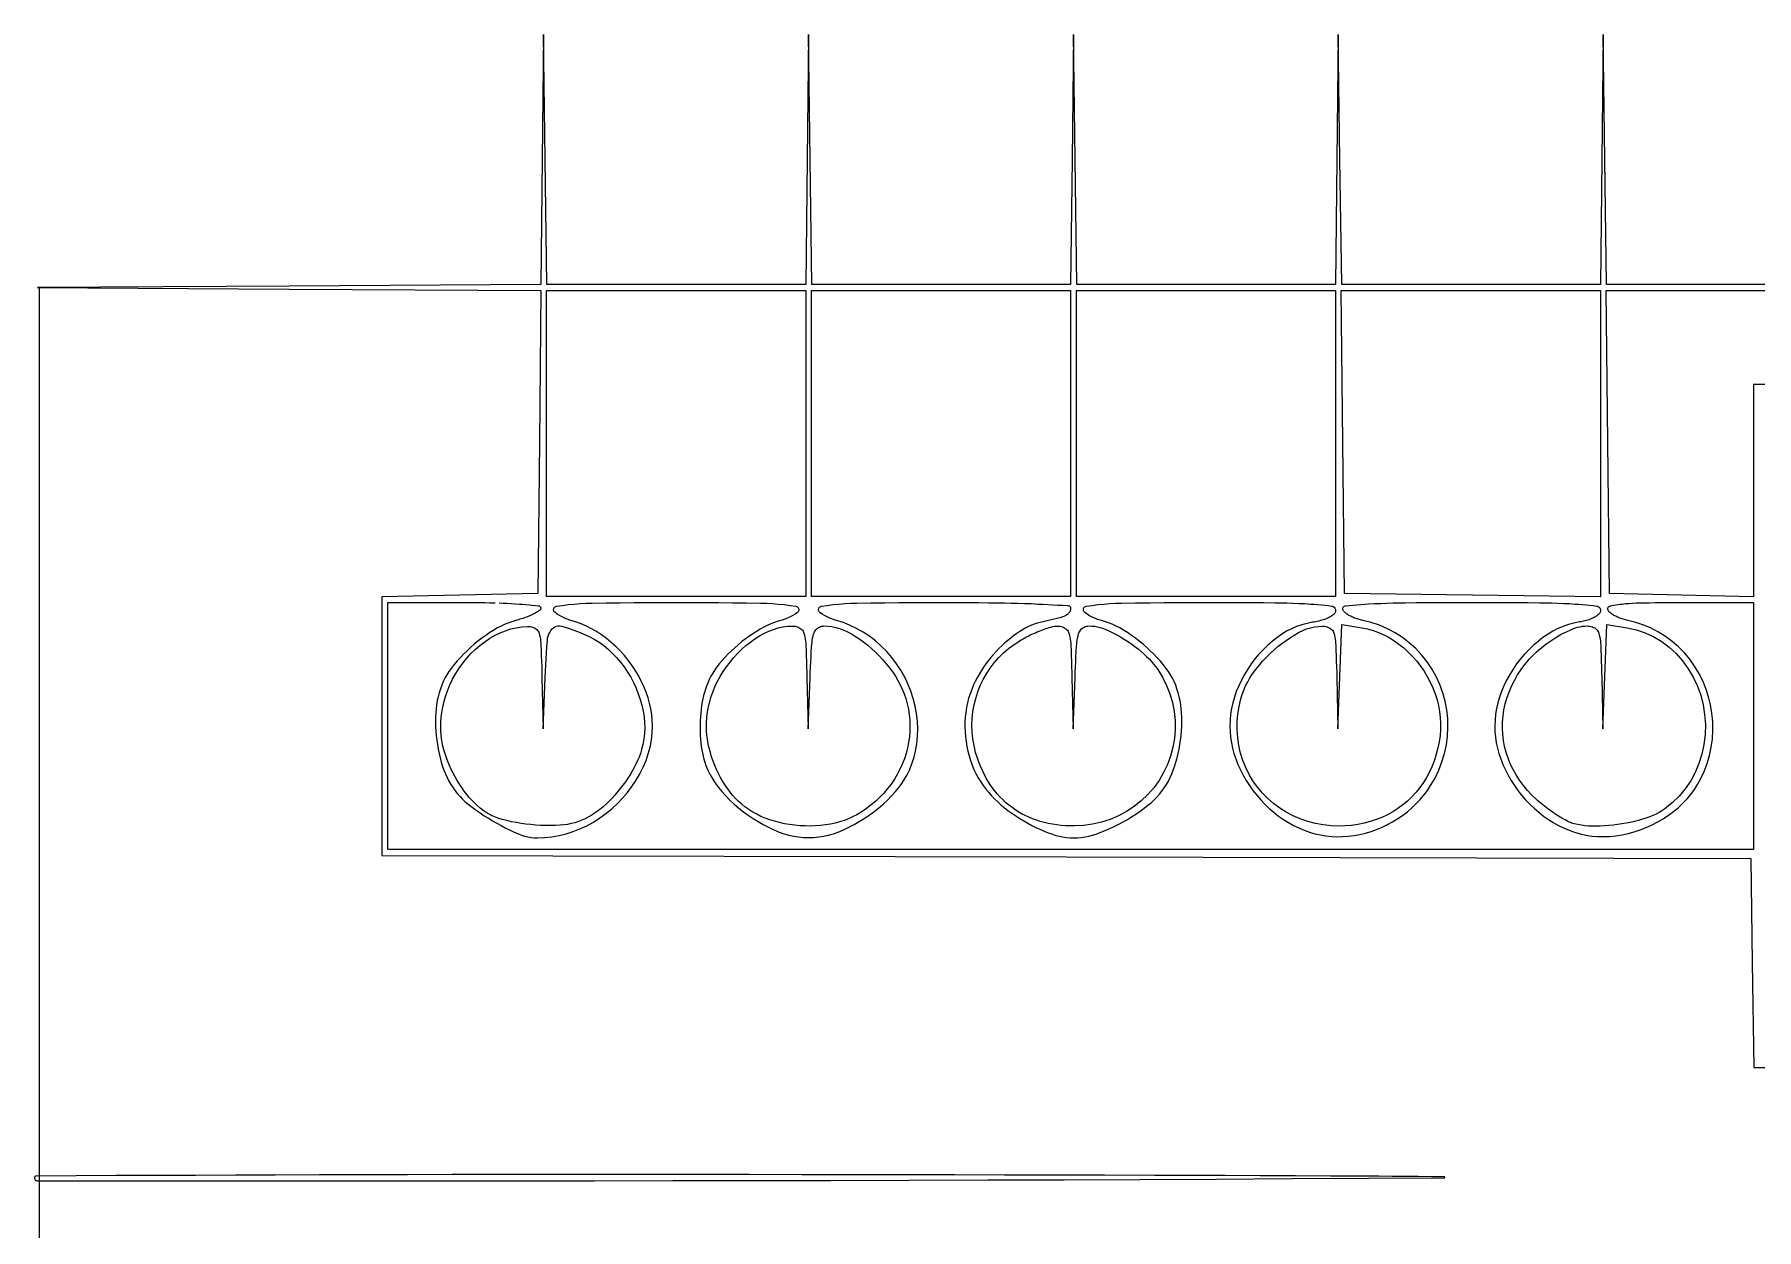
# Model space of a CAD drawing. Header units: millimetres. Extents: x -134 to 134, y -49 to 49.
# Drawn here: x -133.69 to -103.62, y 27.55 to 48.42 of the extents above; entities that cross this region are included whole.
import ezdxf

# ---------------------------------------------------------------- set-up
doc = ezdxf.new("R2010")
doc.units = ezdxf.units.MM
doc.header["$LTSCALE"] = 10
doc.header["$MEASUREMENT"] = 0

# ---------------------------------------------------------------- blocks, each defined once
blk = doc.blocks.new('DT0B-ULTRA_v_1')
at = {"color": 7, "linetype": 'Continuous', "lineweight": -3}
for points in [[(-87.532, 44.049, 0), (-106.239, 44.049, 0), (-106.269, 46.234, 0), (-106.299, 48.418, 0), (-106.322, 46.234, 0), (-106.346, 44.049, 0), (-108.605, 44.049, 0), (-110.865, 44.049, 0), (-110.895, 46.234, 0), (-110.925, 48.418, 0), (-110.948, 46.234, 0), (-110.972, 44.049, 0), (-113.231, 44.049, 0), (-115.491, 44.049, 0), (-115.521, 46.234, 0), (-115.551, 48.418, 0), (-115.574, 46.234, 0), (-115.598, 44.049, 0), (-117.857, 44.049, 0), (-120.117, 44.049, 0), (-120.147, 46.234, 0), (-120.177, 48.418, 0), (-120.2, 46.234, 0), (-120.224, 44.049, 0), (-122.483, 44.049, 0), (-124.743, 44.049, 0), (-124.773, 46.234, 0), (-124.803, 48.418, 0), (-124.826, 46.235, 0), (-124.85, 44.052, 0), (-129.244, 44.024, 0), (-133.639, 43.996, 0), (-129.243, 43.971, 0), (-124.846, 43.947, 0), (-124.874, 41.3, 0), (-124.901, 38.653, 0), (-126.263, 38.624, 0), (-127.625, 38.595, 0), (-127.625, 36.337, 0), (-127.625, 34.079, 0), (-115.675, 34.053, 0), (-103.724, 34.027, 0), (-103.696, 32.202, 0), (-103.668, 30.377, 0), (-91.797, 30.377, 0)], [(-133.588, -43.767, 0), (-133.6, 43.996, 0)], [(-120.224, 41.274, 0), (-120.224, 38.601, 0), (-122.485, 38.601, 0), (-124.747, 38.601, 0), (-124.747, 41.274, 0), (-124.747, 43.947, 0), (-122.485, 43.947, 0), (-120.224, 43.947, 0), (-120.224, 41.274, 0)], [(-115.598, 41.274, 0), (-115.598, 38.601, 0), (-117.859, 38.601, 0), (-120.121, 38.601, 0), (-120.121, 41.274, 0), (-120.121, 43.947, 0), (-117.859, 43.947, 0), (-115.598, 43.947, 0), (-115.598, 41.274, 0)], [(-110.972, 41.274, 0), (-110.972, 38.601, 0), (-113.233, 38.601, 0), (-115.495, 38.601, 0), (-115.495, 41.274, 0), (-115.495, 43.947, 0), (-113.233, 43.947, 0), (-110.972, 43.947, 0), (-110.972, 41.274, 0)], [(-106.346, 41.272, 0), (-106.346, 38.597, 0), (-108.582, 38.625, 0), (-110.818, 38.653, 0), (-110.845, 41.3, 0), (-110.872, 43.947, 0), (-108.609, 43.947, 0), (-106.346, 43.947, 0), (-106.346, 41.272, 0)], [(-79.926, 43.124, 0), (-79.926, 42.302, 0), (-91.8, 42.302, 0), (-103.673, 42.302, 0), (-103.673, 40.448, 0), (-103.673, 38.595, 0), (-104.932, 38.624, 0), (-106.192, 38.653, 0), (-106.219, 41.3, 0), (-106.247, 43.947, 0), (-93.086, 43.947, 0), (-79.926, 43.947, 0), (-79.926, 43.124, 0)], [(-125.577, 38.49, 0), (-125.506, 38.487, 0), (-125.435, 38.484, 0), (-125.365, 38.48, 0), (-125.294, 38.476, 0), (-125.223, 38.471, 0), (-125.167, 38.466, 0), (-125.111, 38.462, 0), (-125.055, 38.457, 0), (-124.999, 38.452, 0), (-124.944, 38.447, 0), (-124.888, 38.441, 0), (-124.879, 38.44, 0), (-124.871, 38.436, 0), (-124.864, 38.431, 0), (-124.858, 38.424, 0), (-124.853, 38.417, 0), (-124.851, 38.408, 0), (-124.85, 38.399, 0), (-124.85, 38.399, 0), (-124.85, 38.391, 0), (-124.853, 38.382, 0), (-124.856, 38.374, 0), (-124.861, 38.367, 0), (-124.867, 38.36, 0), (-124.874, 38.355, 0), (-124.89, 38.344, 0), (-124.906, 38.334, 0), (-124.922, 38.324, 0), (-124.939, 38.315, 0), (-124.955, 38.305, 0), (-124.972, 38.297, 0), (-124.994, 38.286, 0), (-125.016, 38.275, 0), (-125.039, 38.266, 0), (-125.061, 38.256, 0), (-125.084, 38.247, 0), (-125.107, 38.239, 0), (-125.133, 38.229, 0), (-125.16, 38.22, 0), (-125.186, 38.212, 0), (-125.213, 38.204, 0), (-125.24, 38.196, 0), (-125.267, 38.188, 0), (-125.337, 38.168, 0), (-125.406, 38.144, 0), (-125.473, 38.117, 0), (-125.54, 38.086, 0), (-125.604, 38.053, 0), (-125.668, 38.016, 0), (-125.739, 37.971, 0), (-125.81, 37.923, 0), (-125.878, 37.874, 0), (-125.946, 37.822, 0), (-126.011, 37.768, 0), (-126.075, 37.712, 0), (-126.136, 37.656, 0), (-126.196, 37.598, 0), (-126.253, 37.538, 0), (-126.309, 37.476, 0), (-126.362, 37.412, 0), (-126.414, 37.347, 0), (-126.454, 37.292, 0), (-126.49, 37.235, 0), (-126.524, 37.176, 0), (-126.554, 37.115, 0), (-126.58, 37.053, 0), (-126.603, 36.989, 0), (-126.624, 36.921, 0), (-126.642, 36.852, 0), (-126.657, 36.783, 0), (-126.669, 36.712, 0), (-126.677, 36.642, 0), (-126.683, 36.571, 0), (-126.687, 36.491, 0), (-126.687, 36.412, 0), (-126.686, 36.332, 0), (-126.682, 36.252, 0), (-126.675, 36.173, 0), (-126.666, 36.094, 0), (-126.655, 36.015, 0), (-126.641, 35.938, 0), (-126.625, 35.86, 0), (-126.607, 35.784, 0), (-126.586, 35.707, 0), (-126.563, 35.632, 0), (-126.54, 35.567, 0), (-126.514, 35.503, 0), (-126.485, 35.44, 0), (-126.453, 35.379, 0), (-126.419, 35.32, 0), (-126.381, 35.262, 0), (-126.344, 35.208, 0), (-126.303, 35.157, 0), (-126.26, 35.109, 0), (-126.214, 35.062, 0), (-126.167, 35.018, 0), (-126.117, 34.976, 0), (-126.048, 34.923, 0), (-125.979, 34.872, 0), (-125.908, 34.822, 0), (-125.837, 34.774, 0), (-125.764, 34.728, 0), (-125.69, 34.683, 0), (-125.617, 34.641, 0), (-125.544, 34.6, 0), (-125.469, 34.561, 0), (-125.393, 34.524, 0), (-125.317, 34.488, 0), (-125.24, 34.455, 0), (-125.187, 34.434, 0), (-125.132, 34.417, 0), (-125.077, 34.404, 0), (-125.02, 34.394, 0), (-124.964, 34.389, 0), (-124.907, 34.387, 0), (-124.78, 34.392, 0), (-124.654, 34.405, 0), (-124.529, 34.427, 0), (-124.406, 34.457, 0), (-124.286, 34.496, 0), (-124.168, 34.543, 0), (-124.048, 34.599, 0), (-123.932, 34.663, 0), (-123.82, 34.734, 0), (-123.713, 34.811, 0), (-123.61, 34.895, 0), (-123.512, 34.984, 0), (-123.421, 35.078, 0), (-123.336, 35.178, 0), (-123.257, 35.282, 0), (-123.184, 35.392, 0), (-123.118, 35.505, 0), (-123.06, 35.622, 0), (-123.012, 35.736, 0), (-122.972, 35.853, 0), (-122.941, 35.972, 0), (-122.919, 36.093, 0), (-122.906, 36.216, 0), (-122.901, 36.34, 0), (-122.904, 36.44, 0), (-122.913, 36.54, 0), (-122.928, 36.64, 0), (-122.949, 36.738, 0), (-122.976, 36.835, 0), (-123.009, 36.93, 0), (-123.049, 37.029, 0), (-123.095, 37.126, 0), (-123.145, 37.221, 0), (-123.199, 37.313, 0), (-123.259, 37.402, 0), (-123.322, 37.489, 0), (-123.39, 37.572, 0), (-123.463, 37.652, 0), (-123.539, 37.728, 0), (-123.619, 37.8, 0), (-123.702, 37.869, 0), (-123.789, 37.933, 0), (-123.874, 37.989, 0), (-123.962, 38.04, 0), (-124.053, 38.086, 0), (-124.147, 38.127, 0), (-124.243, 38.162, 0), (-124.34, 38.191, 0), (-124.388, 38.206, 0), (-124.434, 38.224, 0), (-124.479, 38.245, 0), (-124.523, 38.269, 0), (-124.564, 38.296, 0), (-124.604, 38.326, 0), (-124.613, 38.335, 0), (-124.62, 38.345, 0), (-124.624, 38.357, 0), (-124.626, 38.369, 0), (-124.625, 38.382, 0), (-124.622, 38.394, 0), (-124.616, 38.405, 0), (-124.608, 38.414, 0), (-124.599, 38.422, 0), (-124.588, 38.428, 0), (-124.576, 38.431, 0), (-124.473, 38.447, 0), (-124.37, 38.46, 0), (-124.267, 38.471, 0), (-124.163, 38.479, 0), (-124.059, 38.484, 0), (-123.955, 38.487, 0), (-123.71, 38.49, 0), (-123.465, 38.493, 0), (-123.22, 38.496, 0), (-122.975, 38.497, 0), (-122.73, 38.498, 0), (-122.485, 38.498, 0), (-122.24, 38.498, 0), (-121.994, 38.497, 0), (-121.749, 38.496, 0), (-121.503, 38.493, 0), (-121.258, 38.49, 0), (-121.012, 38.487, 0), (-120.909, 38.484, 0), (-120.805, 38.479, 0), (-120.702, 38.471, 0), (-120.599, 38.46, 0), (-120.496, 38.447, 0), (-120.394, 38.431, 0), (-120.382, 38.428, 0), (-120.371, 38.422, 0), (-120.361, 38.414, 0), (-120.353, 38.404, 0), (-120.348, 38.393, 0), (-120.344, 38.381, 0), (-120.344, 38.369, 0), (-120.346, 38.356, 0), (-120.351, 38.345, 0), (-120.357, 38.334, 0), (-120.366, 38.325, 0), (-120.366, 38.325, 0), (-120.407, 38.295, 0), (-120.45, 38.268, 0), (-120.494, 38.244, 0), (-120.54, 38.222, 0), (-120.588, 38.204, 0), (-120.636, 38.19, 0), (-120.702, 38.17, 0), (-120.768, 38.148, 0), (-120.832, 38.123, 0), (-120.895, 38.095, 0), (-120.956, 38.064, 0), (-121.017, 38.031, 0), (-121.085, 37.99, 0), (-121.151, 37.947, 0), (-121.216, 37.903, 0), (-121.28, 37.856, 0), (-121.343, 37.808, 0), (-121.404, 37.757, 0), (-121.463, 37.706, 0), (-121.52, 37.653, 0), (-121.576, 37.599, 0), (-121.63, 37.542, 0), (-121.682, 37.484, 0), (-121.733, 37.425, 0), (-121.773, 37.374, 0), (-121.811, 37.32, 0), (-121.846, 37.265, 0), (-121.879, 37.208, 0), (-121.908, 37.15, 0), (-121.935, 37.09, 0), (-121.956, 37.037, 0), (-121.975, 36.983, 0), (-121.992, 36.928, 0), (-122.007, 36.873, 0), (-122.02, 36.817, 0), (-122.031, 36.761, 0), (-122.042, 36.696, 0), (-122.05, 36.631, 0), (-122.057, 36.566, 0), (-122.063, 36.501, 0), (-122.067, 36.436, 0), (-122.069, 36.371, 0), (-122.069, 36.306, 0), (-122.068, 36.24, 0), (-122.065, 36.175, 0), (-122.061, 36.11, 0), (-122.055, 36.046, 0), (-122.047, 35.981, 0), (-122.039, 35.925, 0), (-122.028, 35.869, 0), (-122.016, 35.814, 0), (-122.001, 35.76, 0), (-121.984, 35.706, 0), (-121.965, 35.652, 0), (-121.931, 35.57, 0), (-121.892, 35.489, 0), (-121.848, 35.411, 0), (-121.799, 35.336, 0), (-121.747, 35.264, 0), (-121.689, 35.195, 0), (-121.619, 35.119, 0), (-121.547, 35.046, 0), (-121.471, 34.975, 0), (-121.392, 34.908, 0), (-121.311, 34.843, 0), (-121.228, 34.782, 0), (-121.143, 34.724, 0), (-121.055, 34.67, 0), (-120.966, 34.62, 0), (-120.874, 34.573, 0), (-120.781, 34.529, 0), (-120.686, 34.489, 0), (-120.604, 34.459, 0), (-120.52, 34.435, 0), (-120.434, 34.416, 0), (-120.347, 34.402, 0), (-120.26, 34.394, 0), (-120.172, 34.391, 0), (-120.085, 34.394, 0), (-119.997, 34.402, 0), (-119.911, 34.416, 0), (-119.825, 34.435, 0), (-119.741, 34.459, 0), (-119.658, 34.489, 0), (-119.564, 34.529, 0), (-119.47, 34.573, 0), (-119.379, 34.62, 0), (-119.289, 34.67, 0), (-119.202, 34.724, 0), (-119.117, 34.782, 0), (-119.033, 34.843, 0), (-118.952, 34.908, 0), (-118.874, 34.975, 0), (-118.798, 35.046, 0), (-118.725, 35.119, 0), (-118.655, 35.195, 0), (-118.598, 35.264, 0), (-118.545, 35.336, 0), (-118.497, 35.411, 0), (-118.453, 35.489, 0), (-118.414, 35.57, 0), (-118.38, 35.652, 0), (-118.338, 35.776, 0), (-118.306, 35.903, 0), (-118.283, 36.031, 0), (-118.27, 36.161, 0), (-118.266, 36.292, 0), (-118.272, 36.422, 0), (-118.287, 36.556, 0), (-118.312, 36.689, 0), (-118.345, 36.82, 0), (-118.387, 36.949, 0), (-118.438, 37.074, 0), (-118.496, 37.196, 0), (-118.564, 37.315, 0), (-118.638, 37.428, 0), (-118.72, 37.537, 0), (-118.809, 37.64, 0), (-118.905, 37.737, 0), (-119.007, 37.827, 0), (-119.112, 37.908, 0), (-119.223, 37.981, 0), (-119.338, 38.046, 0), (-119.458, 38.103, 0), (-119.582, 38.151, 0), (-119.708, 38.19, 0), (-119.757, 38.204, 0), (-119.804, 38.222, 0), (-119.85, 38.244, 0), (-119.895, 38.268, 0), (-119.937, 38.295, 0), (-119.978, 38.325, 0), (-119.987, 38.334, 0), (-119.994, 38.344, 0), (-119.999, 38.356, 0), (-120.001, 38.368, 0), (-120, 38.381, 0), (-119.997, 38.393, 0), (-119.992, 38.404, 0), (-119.984, 38.414, 0), (-119.974, 38.422, 0), (-119.963, 38.428, 0), (-119.951, 38.431, 0), (-119.951, 38.431, 0), (-119.849, 38.447, 0), (-119.746, 38.46, 0), (-119.643, 38.471, 0), (-119.539, 38.479, 0), (-119.436, 38.484, 0), (-119.332, 38.487, 0), (-119.087, 38.49, 0), (-118.841, 38.493, 0), (-118.596, 38.496, 0), (-118.35, 38.497, 0), (-118.105, 38.498, 0), (-117.859, 38.498, 0), (-117.694, 38.498, 0), (-117.529, 38.498, 0), (-117.365, 38.497, 0), (-117.2, 38.496, 0), (-117.035, 38.494, 0), (-116.87, 38.492, 0), (-116.753, 38.49, 0), (-116.637, 38.488, 0), (-116.521, 38.485, 0), (-116.404, 38.481, 0), (-116.288, 38.477, 0), (-116.172, 38.471, 0), (-116.084, 38.467, 0), (-115.996, 38.463, 0), (-115.908, 38.458, 0), (-115.82, 38.453, 0), (-115.733, 38.448, 0), (-115.645, 38.442, 0), (-115.634, 38.441, 0), (-115.625, 38.437, 0), (-115.616, 38.431, 0), (-115.609, 38.424, 0), (-115.603, 38.415, 0), (-115.599, 38.405, 0), (-115.598, 38.394, 0), (-115.598, 38.392, 0), (-115.599, 38.379, 0), (-115.601, 38.366, 0), (-115.604, 38.354, 0), (-115.609, 38.342, 0), (-115.616, 38.33, 0), (-115.623, 38.32, 0), (-115.633, 38.309, 0), (-115.644, 38.298, 0), (-115.655, 38.289, 0), (-115.667, 38.28, 0), (-115.68, 38.272, 0), (-115.693, 38.266, 0), (-115.716, 38.255, 0), (-115.739, 38.246, 0), (-115.762, 38.237, 0), (-115.786, 38.229, 0), (-115.81, 38.222, 0), (-115.834, 38.216, 0), (-115.883, 38.204, 0), (-115.932, 38.192, 0), (-115.982, 38.181, 0), (-116.031, 38.169, 0), (-116.08, 38.158, 0), (-116.13, 38.147, 0), (-116.182, 38.134, 0), (-116.234, 38.118, 0), (-116.284, 38.1, 0), (-116.334, 38.078, 0), (-116.382, 38.054, 0), (-116.429, 38.027, 0), (-116.485, 37.992, 0), (-116.539, 37.955, 0), (-116.593, 37.916, 0), (-116.645, 37.876, 0), (-116.696, 37.834, 0), (-116.746, 37.791, 0), (-116.798, 37.742, 0), (-116.849, 37.692, 0), (-116.898, 37.641, 0), (-116.946, 37.588, 0), (-116.992, 37.534, 0), (-117.036, 37.479, 0), (-117.078, 37.424, 0), (-117.118, 37.368, 0), (-117.156, 37.31, 0), (-117.192, 37.252, 0), (-117.226, 37.192, 0), (-117.258, 37.131, 0), (-117.294, 37.057, 0), (-117.326, 36.98, 0), (-117.354, 36.903, 0), (-117.379, 36.824, 0), (-117.399, 36.743, 0), (-117.415, 36.662, 0), (-117.428, 36.578, 0), (-117.437, 36.493, 0), (-117.443, 36.408, 0), (-117.444, 36.323, 0), (-117.442, 36.238, 0), (-117.435, 36.153, 0), (-117.425, 36.069, 0), (-117.411, 35.985, 0), (-117.393, 35.902, 0), (-117.372, 35.82, 0), (-117.347, 35.739, 0), (-117.318, 35.659, 0), (-117.286, 35.583, 0), (-117.251, 35.509, 0), (-117.212, 35.437, 0), (-117.169, 35.367, 0), (-117.123, 35.299, 0), (-117.074, 35.233, 0), (-117.026, 35.176, 0), (-116.977, 35.12, 0), (-116.925, 35.066, 0), (-116.871, 35.015, 0), (-116.815, 34.965, 0), (-116.758, 34.917, 0), (-116.692, 34.867, 0), (-116.625, 34.818, 0), (-116.557, 34.771, 0), (-116.488, 34.726, 0), (-116.417, 34.683, 0), (-116.345, 34.642, 0), (-116.276, 34.604, 0), (-116.205, 34.569, 0), (-116.134, 34.536, 0), (-116.062, 34.505, 0), (-115.988, 34.476, 0), (-115.914, 34.449, 0), (-115.854, 34.43, 0), (-115.794, 34.414, 0), (-115.732, 34.402, 0), (-115.67, 34.393, 0), (-115.608, 34.388, 0), (-115.545, 34.386, 0), (-115.478, 34.388, 0), (-115.412, 34.394, 0), (-115.346, 34.403, 0), (-115.281, 34.417, 0), (-115.217, 34.434, 0), (-115.153, 34.454, 0), (-115.073, 34.485, 0), (-114.993, 34.517, 0), (-114.914, 34.551, 0), (-114.836, 34.588, 0), (-114.759, 34.627, 0), (-114.683, 34.667, 0), (-114.607, 34.71, 0), (-114.533, 34.756, 0), (-114.459, 34.803, 0), (-114.387, 34.852, 0), (-114.317, 34.903, 0), (-114.248, 34.956, 0), (-114.194, 35.001, 0), (-114.142, 35.048, 0), (-114.094, 35.098, 0), (-114.047, 35.15, 0), (-114.004, 35.205, 0), (-113.963, 35.262, 0), (-113.926, 35.32, 0), (-113.891, 35.379, 0), (-113.86, 35.44, 0), (-113.831, 35.503, 0), (-113.805, 35.567, 0), (-113.782, 35.632, 0), (-113.759, 35.707, 0), (-113.738, 35.784, 0), (-113.719, 35.86, 0), (-113.703, 35.938, 0), (-113.69, 36.015, 0), (-113.678, 36.094, 0), (-113.669, 36.173, 0), (-113.663, 36.252, 0), (-113.659, 36.332, 0), (-113.657, 36.412, 0), (-113.658, 36.491, 0), (-113.662, 36.571, 0), (-113.667, 36.642, 0), (-113.676, 36.712, 0), (-113.688, 36.783, 0), (-113.703, 36.852, 0), (-113.72, 36.921, 0), (-113.741, 36.989, 0), (-113.764, 37.053, 0), (-113.791, 37.115, 0), (-113.821, 37.176, 0), (-113.854, 37.235, 0), (-113.891, 37.292, 0), (-113.931, 37.347, 0), (-113.982, 37.412, 0), (-114.036, 37.476, 0), (-114.092, 37.538, 0), (-114.149, 37.598, 0), (-114.208, 37.656, 0), (-114.269, 37.712, 0), (-114.333, 37.768, 0), (-114.399, 37.822, 0), (-114.466, 37.874, 0), (-114.535, 37.923, 0), (-114.605, 37.971, 0), (-114.677, 38.016, 0), (-114.74, 38.053, 0), (-114.805, 38.086, 0), (-114.871, 38.117, 0), (-114.939, 38.144, 0), (-115.008, 38.168, 0), (-115.078, 38.188, 0), (-115.127, 38.203, 0), (-115.175, 38.222, 0), (-115.222, 38.243, 0), (-115.267, 38.267, 0), (-115.311, 38.295, 0), (-115.353, 38.325, 0), (-115.362, 38.334, 0), (-115.369, 38.344, 0), (-115.373, 38.355, 0), (-115.375, 38.368, 0), (-115.375, 38.38, 0), (-115.372, 38.392, 0), (-115.367, 38.403, 0), (-115.359, 38.413, 0), (-115.349, 38.421, 0), (-115.339, 38.427, 0), (-115.327, 38.431, 0), (-115.327, 38.431, 0), (-115.224, 38.447, 0), (-115.121, 38.46, 0), (-115.018, 38.471, 0), (-114.915, 38.479, 0), (-114.812, 38.484, 0), (-114.709, 38.487, 0), (-114.463, 38.49, 0), (-114.217, 38.493, 0), (-113.971, 38.496, 0), (-113.725, 38.497, 0), (-113.479, 38.498, 0), (-113.233, 38.498, 0), (-113.033, 38.498, 0), (-112.832, 38.498, 0), (-112.632, 38.497, 0), (-112.431, 38.496, 0), (-112.231, 38.495, 0), (-112.03, 38.493, 0), (-111.926, 38.492, 0), (-111.823, 38.489, 0), (-111.72, 38.486, 0), (-111.616, 38.482, 0), (-111.513, 38.477, 0), (-111.41, 38.471, 0), (-111.348, 38.467, 0), (-111.286, 38.462, 0), (-111.224, 38.456, 0), (-111.162, 38.45, 0), (-111.101, 38.443, 0), (-111.039, 38.435, 0), (-111.024, 38.431, 0), (-111.009, 38.424, 0), (-110.996, 38.414, 0), (-110.985, 38.401, 0), (-110.978, 38.387, 0), (-110.973, 38.371, 0), (-110.972, 38.357, 0), (-110.973, 38.346, 0), (-110.975, 38.334, 0), (-110.979, 38.324, 0), (-110.984, 38.313, 0), (-110.991, 38.304, 0), (-110.999, 38.296, 0), (-111.012, 38.284, 0), (-111.025, 38.274, 0), (-111.039, 38.264, 0), (-111.053, 38.254, 0), (-111.068, 38.245, 0), (-111.083, 38.237, 0), (-111.103, 38.227, 0), (-111.124, 38.218, 0), (-111.146, 38.209, 0), (-111.167, 38.201, 0), (-111.189, 38.194, 0), (-111.211, 38.187, 0), (-111.238, 38.18, 0), (-111.265, 38.174, 0), (-111.292, 38.167, 0), (-111.32, 38.162, 0), (-111.347, 38.156, 0), (-111.375, 38.152, 0), (-111.469, 38.133, 0), (-111.562, 38.108, 0), (-111.653, 38.076, 0), (-111.741, 38.038, 0), (-111.827, 37.994, 0), (-111.909, 37.943, 0), (-111.996, 37.882, 0), (-112.081, 37.816, 0), (-112.161, 37.746, 0), (-112.238, 37.671, 0), (-112.311, 37.593, 0), (-112.38, 37.511, 0), (-112.446, 37.424, 0), (-112.507, 37.333, 0), (-112.564, 37.239, 0), (-112.616, 37.143, 0), (-112.663, 37.044, 0), (-112.705, 36.943, 0), (-112.739, 36.846, 0), (-112.767, 36.747, 0), (-112.789, 36.646, 0), (-112.805, 36.545, 0), (-112.815, 36.442, 0), (-112.818, 36.34, 0), (-112.815, 36.242, 0), (-112.806, 36.144, 0), (-112.792, 36.048, 0), (-112.772, 35.952, 0), (-112.746, 35.858, 0), (-112.715, 35.765, 0), (-112.676, 35.668, 0), (-112.633, 35.573, 0), (-112.585, 35.48, 0), (-112.533, 35.389, 0), (-112.476, 35.301, 0), (-112.415, 35.216, 0), (-112.349, 35.133, 0), (-112.28, 35.052, 0), (-112.206, 34.976, 0), (-112.13, 34.902, 0), (-112.049, 34.833, 0), (-111.966, 34.767, 0), (-111.882, 34.709, 0), (-111.796, 34.655, 0), (-111.707, 34.605, 0), (-111.616, 34.56, 0), (-111.522, 34.521, 0), (-111.426, 34.486, 0), (-111.333, 34.459, 0), (-111.238, 34.437, 0), (-111.143, 34.421, 0), (-111.046, 34.411, 0), (-110.949, 34.407, 0), (-110.852, 34.408, 0), (-110.75, 34.416, 0), (-110.649, 34.429, 0), (-110.549, 34.447, 0), (-110.45, 34.471, 0), (-110.353, 34.5, 0), (-110.257, 34.534, 0), (-110.161, 34.574, 0), (-110.067, 34.618, 0), (-109.976, 34.668, 0), (-109.887, 34.722, 0), (-109.802, 34.78, 0), (-109.719, 34.843, 0), (-109.642, 34.91, 0), (-109.568, 34.98, 0), (-109.498, 35.054, 0), (-109.432, 35.132, 0), (-109.37, 35.214, 0), (-109.313, 35.299, 0), (-109.236, 35.432, 0), (-109.169, 35.571, 0), (-109.114, 35.714, 0), (-109.07, 35.862, 0), (-109.038, 36.013, 0), (-109.018, 36.165, 0), (-109.01, 36.318, 0), (-109.014, 36.471, 0), (-109.031, 36.624, 0), (-109.059, 36.774, 0), (-109.1, 36.922, 0), (-109.152, 37.066, 0), (-109.216, 37.204, 0), (-109.29, 37.337, 0), (-109.375, 37.463, 0), (-109.469, 37.582, 0), (-109.573, 37.692, 0), (-109.686, 37.794, 0), (-109.805, 37.886, 0), (-109.932, 37.968, 0), (-110.066, 38.039, 0), (-110.205, 38.099, 0), (-110.348, 38.147, 0), (-110.494, 38.184, 0), (-110.515, 38.188, 0), (-110.535, 38.193, 0), (-110.555, 38.198, 0), (-110.576, 38.204, 0), (-110.595, 38.21, 0), (-110.615, 38.217, 0), (-110.634, 38.224, 0), (-110.652, 38.231, 0), (-110.671, 38.239, 0), (-110.689, 38.247, 0), (-110.707, 38.256, 0), (-110.724, 38.265, 0), (-110.739, 38.273, 0), (-110.753, 38.282, 0), (-110.767, 38.291, 0), (-110.781, 38.3, 0), (-110.794, 38.31, 0), (-110.807, 38.32, 0), (-110.815, 38.327, 0), (-110.823, 38.335, 0), (-110.83, 38.343, 0), (-110.835, 38.353, 0), (-110.84, 38.362, 0), (-110.844, 38.372, 0), (-110.846, 38.383, 0), (-110.847, 38.393, 0), (-110.844, 38.404, 0), (-110.84, 38.413, 0), (-110.834, 38.422, 0), (-110.826, 38.429, 0), (-110.817, 38.435, 0), (-110.807, 38.438, 0), (-110.801, 38.439, 0), (-110.734, 38.446, 0), (-110.667, 38.452, 0), (-110.599, 38.458, 0), (-110.532, 38.463, 0), (-110.464, 38.468, 0), (-110.397, 38.472, 0), (-110.29, 38.477, 0), (-110.182, 38.482, 0), (-110.075, 38.486, 0), (-109.968, 38.489, 0), (-109.861, 38.491, 0), (-109.754, 38.493, 0), (-109.564, 38.495, 0), (-109.375, 38.496, 0), (-109.185, 38.497, 0), (-108.995, 38.498, 0), (-108.806, 38.498, 0), (-108.616, 38.498, 0), (-108.415, 38.498, 0), (-108.214, 38.498, 0), (-108.013, 38.497, 0), (-107.812, 38.496, 0), (-107.611, 38.495, 0), (-107.409, 38.493, 0), (-107.305, 38.492, 0), (-107.202, 38.489, 0), (-107.098, 38.486, 0), (-106.994, 38.482, 0), (-106.89, 38.477, 0), (-106.786, 38.471, 0), (-106.724, 38.467, 0), (-106.662, 38.462, 0), (-106.599, 38.456, 0), (-106.537, 38.45, 0), (-106.475, 38.443, 0), (-106.413, 38.435, 0), (-106.398, 38.431, 0), (-106.383, 38.424, 0), (-106.37, 38.414, 0), (-106.359, 38.402, 0), (-106.352, 38.387, 0), (-106.347, 38.372, 0), (-106.346, 38.358, 0), (-106.347, 38.346, 0), (-106.349, 38.335, 0), (-106.352, 38.325, 0), (-106.358, 38.315, 0), (-106.364, 38.306, 0), (-106.371, 38.297, 0), (-106.383, 38.286, 0), (-106.396, 38.276, 0), (-106.409, 38.266, 0), (-106.422, 38.256, 0), (-106.436, 38.248, 0), (-106.45, 38.24, 0), (-106.469, 38.23, 0), (-106.488, 38.221, 0), (-106.508, 38.212, 0), (-106.528, 38.204, 0), (-106.548, 38.197, 0), (-106.568, 38.191, 0), (-106.592, 38.184, 0), (-106.617, 38.177, 0), (-106.641, 38.171, 0), (-106.666, 38.166, 0), (-106.69, 38.161, 0), (-106.715, 38.157, 0), (-106.812, 38.138, 0), (-106.907, 38.112, 0), (-107, 38.08, 0), (-107.09, 38.041, 0), (-107.178, 37.996, 0), (-107.262, 37.945, 0), (-107.351, 37.884, 0), (-107.437, 37.818, 0), (-107.52, 37.747, 0), (-107.598, 37.672, 0), (-107.673, 37.594, 0), (-107.744, 37.511, 0), (-107.811, 37.424, 0), (-107.874, 37.333, 0), (-107.932, 37.24, 0), (-107.985, 37.143, 0), (-108.034, 37.044, 0), (-108.077, 36.942, 0), (-108.112, 36.845, 0), (-108.14, 36.747, 0), (-108.163, 36.646, 0), (-108.179, 36.545, 0), (-108.188, 36.442, 0), (-108.192, 36.34, 0), (-108.189, 36.242, 0), (-108.18, 36.144, 0), (-108.166, 36.048, 0), (-108.146, 35.952, 0), (-108.12, 35.858, 0), (-108.089, 35.765, 0), (-108.05, 35.668, 0), (-108.007, 35.573, 0), (-107.959, 35.48, 0), (-107.907, 35.389, 0), (-107.85, 35.301, 0), (-107.789, 35.216, 0), (-107.724, 35.133, 0), (-107.654, 35.053, 0), (-107.581, 34.976, 0), (-107.504, 34.903, 0), (-107.423, 34.833, 0), (-107.34, 34.768, 0), (-107.257, 34.709, 0), (-107.171, 34.655, 0), (-107.082, 34.605, 0), (-106.99, 34.561, 0), (-106.896, 34.521, 0), (-106.801, 34.487, 0), (-106.702, 34.457, 0), (-106.601, 34.435, 0), (-106.499, 34.419, 0), (-106.396, 34.41, 0), (-106.293, 34.408, 0), (-106.19, 34.412, 0), (-106.08, 34.424, 0), (-105.971, 34.441, 0), (-105.863, 34.464, 0), (-105.756, 34.493, 0), (-105.651, 34.527, 0), (-105.548, 34.567, 0), (-105.447, 34.613, 0), (-105.348, 34.664, 0), (-105.252, 34.72, 0), (-105.159, 34.781, 0), (-105.07, 34.848, 0), (-104.984, 34.918, 0), (-104.908, 34.99, 0), (-104.836, 35.066, 0), (-104.769, 35.146, 0), (-104.707, 35.23, 0), (-104.651, 35.319, 0), (-104.6, 35.41, 0), (-104.538, 35.545, 0), (-104.486, 35.684, 0), (-104.444, 35.826, 0), (-104.413, 35.971, 0), (-104.393, 36.119, 0), (-104.384, 36.267, 0), (-104.386, 36.415, 0), (-104.4, 36.562, 0), (-104.424, 36.708, 0), (-104.46, 36.852, 0), (-104.506, 36.993, 0), (-104.562, 37.13, 0), (-104.628, 37.261, 0), (-104.704, 37.386, 0), (-104.789, 37.505, 0), (-104.882, 37.617, 0), (-104.985, 37.721, 0), (-105.094, 37.818, 0), (-105.21, 37.904, 0), (-105.332, 37.981, 0), (-105.459, 38.047, 0), (-105.592, 38.104, 0), (-105.729, 38.149, 0), (-105.868, 38.184, 0), (-105.889, 38.188, 0), (-105.909, 38.193, 0), (-105.929, 38.198, 0), (-105.95, 38.204, 0), (-105.97, 38.21, 0), (-105.989, 38.217, 0), (-106.008, 38.224, 0), (-106.026, 38.231, 0), (-106.045, 38.239, 0), (-106.063, 38.247, 0), (-106.081, 38.256, 0), (-106.098, 38.265, 0), (-106.113, 38.273, 0), (-106.127, 38.282, 0), (-106.141, 38.291, 0), (-106.155, 38.3, 0), (-106.168, 38.31, 0), (-106.181, 38.32, 0), (-106.189, 38.327, 0), (-106.197, 38.335, 0), (-106.204, 38.343, 0), (-106.209, 38.353, 0), (-106.214, 38.362, 0), (-106.218, 38.372, 0), (-106.22, 38.382, 0), (-106.22, 38.392, 0), (-106.218, 38.402, 0), (-106.214, 38.412, 0), (-106.209, 38.42, 0), (-106.201, 38.427, 0), (-106.192, 38.432, 0), (-106.183, 38.435, 0), (-106.148, 38.443, 0), (-106.113, 38.45, 0), (-106.077, 38.457, 0), (-106.042, 38.462, 0), (-106.006, 38.467, 0), (-105.97, 38.471, 0), (-105.909, 38.477, 0), (-105.848, 38.482, 0), (-105.786, 38.486, 0), (-105.725, 38.489, 0), (-105.664, 38.491, 0), (-105.603, 38.493, 0), (-105.497, 38.494, 0), (-105.391, 38.496, 0), (-105.285, 38.497, 0), (-105.179, 38.498, 0), (-105.073, 38.498, 0), (-104.967, 38.498, 0), (-103.673, 38.498, 0), (-103.673, 36.34, 0), (-103.673, 34.181, 0), (-115.598, 34.181, 0), (-127.522, 34.181, 0), (-127.522, 36.34, 0), (-127.522, 38.498, 0), (-126.186, 38.498, 0), (-126.096, 38.498, 0), (-126.007, 38.498, 0), (-125.917, 38.497, 0), (-125.828, 38.495, 0), (-125.738, 38.494, 0), (-125.648, 38.492, 0)], [(-124.829, 37.188, 0), (-124.807, 36.288, 0), (-124.773, 37.188, 0), (-124.769, 37.296, 0), (-124.763, 37.404, 0), (-124.758, 37.513, 0), (-124.751, 37.621, 0), (-124.744, 37.729, 0), (-124.735, 37.838, 0), (-124.731, 37.874, 0), (-124.722, 37.909, 0), (-124.71, 37.943, 0), (-124.694, 37.976, 0), (-124.674, 38.006, 0), (-124.651, 38.035, 0), (-124.629, 38.055, 0), (-124.604, 38.071, 0), (-124.576, 38.082, 0), (-124.547, 38.088, 0), (-124.517, 38.088, 0), (-124.488, 38.083, 0), (-124.421, 38.064, 0), (-124.355, 38.043, 0), (-124.29, 38.021, 0), (-124.225, 37.998, 0), (-124.16, 37.973, 0), (-124.096, 37.947, 0), (-124.005, 37.905, 0), (-123.917, 37.858, 0), (-123.833, 37.805, 0), (-123.751, 37.747, 0), (-123.674, 37.683, 0), (-123.601, 37.615, 0), (-123.528, 37.537, 0), (-123.459, 37.456, 0), (-123.395, 37.371, 0), (-123.335, 37.283, 0), (-123.28, 37.192, 0), (-123.23, 37.098, 0), (-123.186, 37.003, 0), (-123.147, 36.905, 0), (-123.113, 36.806, 0), (-123.085, 36.704, 0), (-123.062, 36.602, 0), (-123.046, 36.498, 0), (-123.036, 36.402, 0), (-123.033, 36.306, 0), (-123.038, 36.21, 0), (-123.048, 36.114, 0), (-123.066, 36.02, 0), (-123.09, 35.927, 0), (-123.111, 35.862, 0), (-123.134, 35.798, 0), (-123.16, 35.736, 0), (-123.188, 35.674, 0), (-123.219, 35.613, 0), (-123.252, 35.554, 0), (-123.29, 35.49, 0), (-123.33, 35.427, 0), (-123.372, 35.365, 0), (-123.416, 35.305, 0), (-123.462, 35.246, 0), (-123.509, 35.188, 0), (-123.557, 35.133, 0), (-123.606, 35.08, 0), (-123.657, 35.028, 0), (-123.709, 34.978, 0), (-123.763, 34.93, 0), (-123.818, 34.883, 0), (-123.866, 34.845, 0), (-123.915, 34.81, 0), (-123.967, 34.777, 0), (-124.02, 34.747, 0), (-124.074, 34.719, 0), (-124.13, 34.695, 0), (-124.192, 34.671, 0), (-124.255, 34.651, 0), (-124.318, 34.635, 0), (-124.383, 34.622, 0), (-124.448, 34.612, 0), (-124.514, 34.607, 0), (-124.599, 34.603, 0), (-124.685, 34.601, 0), (-124.77, 34.602, 0), (-124.855, 34.605, 0), (-124.94, 34.61, 0), (-125.025, 34.618, 0), (-125.109, 34.627, 0), (-125.192, 34.639, 0), (-125.275, 34.653, 0), (-125.358, 34.669, 0), (-125.44, 34.687, 0), (-125.522, 34.707, 0), (-125.582, 34.725, 0), (-125.64, 34.746, 0), (-125.697, 34.771, 0), (-125.752, 34.8, 0), (-125.805, 34.832, 0), (-125.856, 34.867, 0), (-125.909, 34.908, 0), (-125.96, 34.952, 0), (-126.009, 34.997, 0), (-126.056, 35.044, 0), (-126.1, 35.094, 0), (-126.143, 35.145, 0), (-126.187, 35.204, 0), (-126.23, 35.264, 0), (-126.271, 35.325, 0), (-126.31, 35.388, 0), (-126.346, 35.452, 0), (-126.381, 35.517, 0), (-126.413, 35.583, 0), (-126.443, 35.65, 0), (-126.471, 35.718, 0), (-126.497, 35.786, 0), (-126.52, 35.856, 0), (-126.541, 35.926, 0), (-126.557, 35.99, 0), (-126.571, 36.055, 0), (-126.581, 36.12, 0), (-126.589, 36.186, 0), (-126.594, 36.252, 0), (-126.596, 36.318, 0), (-126.593, 36.427, 0), (-126.583, 36.535, 0), (-126.567, 36.643, 0), (-126.544, 36.749, 0), (-126.515, 36.854, 0), (-126.48, 36.957, 0), (-126.437, 37.06, 0), (-126.389, 37.16, 0), (-126.335, 37.257, 0), (-126.276, 37.35, 0), (-126.211, 37.44, 0), (-126.141, 37.526, 0), (-126.069, 37.605, 0), (-125.993, 37.679, 0), (-125.912, 37.748, 0), (-125.827, 37.813, 0), (-125.738, 37.872, 0), (-125.646, 37.925, 0), (-125.558, 37.969, 0), (-125.466, 38.005, 0), (-125.372, 38.035, 0), (-125.277, 38.057, 0), (-125.179, 38.072, 0), (-125.081, 38.079, 0), (-125.059, 38.079, 0), (-125.036, 38.077, 0), (-125.014, 38.072, 0), (-124.992, 38.066, 0), (-124.971, 38.058, 0), (-124.951, 38.048, 0), (-124.934, 38.038, 0), (-124.919, 38.025, 0), (-124.906, 38.011, 0), (-124.895, 37.995, 0), (-124.886, 37.977, 0), (-124.879, 37.959, 0), (-124.871, 37.926, 0), (-124.863, 37.892, 0), (-124.857, 37.858, 0), (-124.852, 37.824, 0), (-124.849, 37.79, 0), (-124.847, 37.755, 0), (-124.843, 37.661, 0), (-124.84, 37.566, 0), (-124.836, 37.471, 0), (-124.834, 37.377, 0), (-124.831, 37.282, 0), (-124.829, 37.188, 0)], [(-120.203, 37.188, 0), (-120.181, 36.288, 0), (-120.147, 37.188, 0), (-120.144, 37.277, 0), (-120.14, 37.367, 0), (-120.136, 37.456, 0), (-120.131, 37.546, 0), (-120.126, 37.635, 0), (-120.121, 37.725, 0), (-120.119, 37.762, 0), (-120.114, 37.799, 0), (-120.109, 37.836, 0), (-120.103, 37.873, 0), (-120.095, 37.909, 0), (-120.086, 37.945, 0), (-120.079, 37.965, 0), (-120.071, 37.984, 0), (-120.061, 38.002, 0), (-120.048, 38.019, 0), (-120.034, 38.034, 0), (-120.019, 38.048, 0), (-120.002, 38.059, 0), (-119.985, 38.069, 0), (-119.966, 38.077, 0), (-119.946, 38.083, 0), (-119.926, 38.086, 0), (-119.906, 38.087, 0), (-119.837, 38.084, 0), (-119.767, 38.076, 0), (-119.699, 38.062, 0), (-119.632, 38.043, 0), (-119.567, 38.019, 0), (-119.504, 37.989, 0), (-119.427, 37.948, 0), (-119.353, 37.903, 0), (-119.28, 37.855, 0), (-119.209, 37.805, 0), (-119.141, 37.751, 0), (-119.075, 37.695, 0), (-119.007, 37.632, 0), (-118.941, 37.566, 0), (-118.878, 37.498, 0), (-118.817, 37.428, 0), (-118.76, 37.355, 0), (-118.705, 37.28, 0), (-118.658, 37.209, 0), (-118.615, 37.135, 0), (-118.575, 37.059, 0), (-118.539, 36.981, 0), (-118.506, 36.902, 0), (-118.478, 36.821, 0), (-118.452, 36.728, 0), (-118.431, 36.634, 0), (-118.416, 36.538, 0), (-118.406, 36.442, 0), (-118.403, 36.346, 0), (-118.405, 36.249, 0), (-118.413, 36.151, 0), (-118.427, 36.054, 0), (-118.446, 35.957, 0), (-118.471, 35.862, 0), (-118.501, 35.768, 0), (-118.537, 35.676, 0), (-118.578, 35.585, 0), (-118.625, 35.496, 0), (-118.676, 35.41, 0), (-118.732, 35.326, 0), (-118.793, 35.246, 0), (-118.858, 35.17, 0), (-118.928, 35.096, 0), (-119.002, 35.027, 0), (-119.079, 34.961, 0), (-119.16, 34.9, 0), (-119.245, 34.843, 0), (-119.332, 34.791, 0), (-119.404, 34.753, 0), (-119.478, 34.72, 0), (-119.553, 34.69, 0), (-119.631, 34.665, 0), (-119.709, 34.644, 0), (-119.789, 34.627, 0), (-119.878, 34.613, 0), (-119.967, 34.602, 0), (-120.056, 34.596, 0), (-120.146, 34.593, 0), (-120.236, 34.594, 0), (-120.325, 34.598, 0), (-120.415, 34.606, 0), (-120.504, 34.618, 0), (-120.592, 34.634, 0), (-120.68, 34.653, 0), (-120.767, 34.676, 0), (-120.853, 34.702, 0), (-120.93, 34.73, 0), (-121.005, 34.762, 0), (-121.078, 34.798, 0), (-121.149, 34.838, 0), (-121.218, 34.882, 0), (-121.284, 34.93, 0), (-121.34, 34.976, 0), (-121.395, 35.024, 0), (-121.447, 35.075, 0), (-121.496, 35.128, 0), (-121.542, 35.184, 0), (-121.586, 35.241, 0), (-121.63, 35.306, 0), (-121.672, 35.373, 0), (-121.711, 35.441, 0), (-121.748, 35.51, 0), (-121.782, 35.581, 0), (-121.813, 35.653, 0), (-121.841, 35.727, 0), (-121.866, 35.802, 0), (-121.889, 35.878, 0), (-121.908, 35.954, 0), (-121.925, 36.031, 0), (-121.938, 36.109, 0), (-121.948, 36.183, 0), (-121.954, 36.256, 0), (-121.956, 36.33, 0), (-121.955, 36.404, 0), (-121.95, 36.478, 0), (-121.942, 36.552, 0), (-121.927, 36.649, 0), (-121.905, 36.745, 0), (-121.879, 36.84, 0), (-121.847, 36.933, 0), (-121.809, 37.024, 0), (-121.767, 37.113, 0), (-121.718, 37.203, 0), (-121.665, 37.291, 0), (-121.607, 37.376, 0), (-121.545, 37.458, 0), (-121.479, 37.537, 0), (-121.409, 37.612, 0), (-121.34, 37.68, 0), (-121.267, 37.745, 0), (-121.19, 37.805, 0), (-121.111, 37.861, 0), (-121.029, 37.913, 0), (-120.944, 37.961, 0), (-120.867, 37.998, 0), (-120.788, 38.028, 0), (-120.707, 38.052, 0), (-120.624, 38.07, 0), (-120.54, 38.081, 0), (-120.455, 38.085, 0), (-120.432, 38.084, 0), (-120.41, 38.081, 0), (-120.388, 38.077, 0), (-120.366, 38.07, 0), (-120.345, 38.061, 0), (-120.325, 38.051, 0), (-120.309, 38.04, 0), (-120.294, 38.027, 0), (-120.28, 38.012, 0), (-120.269, 37.996, 0), (-120.26, 37.978, 0), (-120.254, 37.959, 0), (-120.245, 37.925, 0), (-120.237, 37.891, 0), (-120.231, 37.857, 0), (-120.226, 37.823, 0), (-120.223, 37.788, 0), (-120.221, 37.753, 0), (-120.217, 37.659, 0), (-120.214, 37.565, 0), (-120.211, 37.471, 0), (-120.208, 37.376, 0), (-120.205, 37.282, 0), (-120.203, 37.188, 0)], [(-115.577, 37.188, 0), (-115.556, 36.288, 0), (-115.521, 37.188, 0), (-115.518, 37.278, 0), (-115.514, 37.369, 0), (-115.51, 37.46, 0), (-115.505, 37.551, 0), (-115.5, 37.641, 0), (-115.495, 37.732, 0), (-115.492, 37.769, 0), (-115.488, 37.805, 0), (-115.483, 37.841, 0), (-115.476, 37.877, 0), (-115.469, 37.913, 0), (-115.459, 37.949, 0), (-115.453, 37.968, 0), (-115.444, 37.987, 0), (-115.434, 38.005, 0), (-115.421, 38.021, 0), (-115.407, 38.036, 0), (-115.391, 38.049, 0), (-115.373, 38.06, 0), (-115.355, 38.07, 0), (-115.335, 38.077, 0), (-115.315, 38.083, 0), (-115.295, 38.086, 0), (-115.274, 38.087, 0), (-115.226, 38.086, 0), (-115.178, 38.081, 0), (-115.131, 38.073, 0), (-115.084, 38.061, 0), (-115.039, 38.047, 0), (-114.994, 38.03, 0), (-114.934, 38.003, 0), (-114.875, 37.975, 0), (-114.817, 37.945, 0), (-114.759, 37.914, 0), (-114.703, 37.881, 0), (-114.647, 37.847, 0), (-114.589, 37.809, 0), (-114.532, 37.769, 0), (-114.476, 37.728, 0), (-114.421, 37.686, 0), (-114.368, 37.642, 0), (-114.315, 37.596, 0), (-114.271, 37.555, 0), (-114.228, 37.513, 0), (-114.188, 37.468, 0), (-114.149, 37.422, 0), (-114.112, 37.375, 0), (-114.077, 37.325, 0), (-113.993, 37.191, 0), (-113.922, 37.05, 0), (-113.865, 36.903, 0), (-113.82, 36.751, 0), (-113.79, 36.596, 0), (-113.774, 36.439, 0), (-113.772, 36.281, 0), (-113.784, 36.124, 0), (-113.811, 35.968, 0), (-113.852, 35.816, 0), (-113.906, 35.668, 0), (-113.974, 35.526, 0), (-114.054, 35.389, 0), (-114.147, 35.261, 0), (-114.251, 35.142, 0), (-114.365, 35.032, 0), (-114.489, 34.933, 0), (-114.621, 34.846, 0), (-114.761, 34.771, 0), (-114.908, 34.708, 0), (-115.059, 34.659, 0), (-115.214, 34.623, 0), (-115.372, 34.601, 0), (-115.531, 34.594, 0), (-115.608, 34.595, 0), (-115.685, 34.598, 0), (-115.762, 34.605, 0), (-115.839, 34.613, 0), (-115.915, 34.625, 0), (-115.991, 34.639, 0), (-116.061, 34.655, 0), (-116.129, 34.673, 0), (-116.197, 34.695, 0), (-116.264, 34.719, 0), (-116.329, 34.747, 0), (-116.394, 34.777, 0), (-116.454, 34.809, 0), (-116.513, 34.843, 0), (-116.571, 34.88, 0), (-116.627, 34.92, 0), (-116.681, 34.963, 0), (-116.733, 35.007, 0), (-116.784, 35.055, 0), (-116.833, 35.106, 0), (-116.88, 35.158, 0), (-116.925, 35.212, 0), (-116.967, 35.268, 0), (-117.007, 35.326, 0), (-117.071, 35.429, 0), (-117.128, 35.537, 0), (-117.178, 35.648, 0), (-117.221, 35.762, 0), (-117.257, 35.878, 0), (-117.285, 35.997, 0), (-117.305, 36.114, 0), (-117.317, 36.233, 0), (-117.321, 36.353, 0), (-117.317, 36.472, 0), (-117.304, 36.591, 0), (-117.284, 36.709, 0), (-117.256, 36.823, 0), (-117.221, 36.935, 0), (-117.177, 37.045, 0), (-117.126, 37.151, 0), (-117.068, 37.254, 0), (-117.004, 37.352, 0), (-116.932, 37.446, 0), (-116.854, 37.534, 0), (-116.771, 37.617, 0), (-116.682, 37.694, 0), (-116.587, 37.765, 0), (-116.488, 37.829, 0), (-116.459, 37.846, 0), (-116.429, 37.863, 0), (-116.399, 37.88, 0), (-116.369, 37.896, 0), (-116.338, 37.912, 0), (-116.308, 37.927, 0), (-116.276, 37.942, 0), (-116.245, 37.956, 0), (-116.214, 37.97, 0), (-116.182, 37.984, 0), (-116.15, 37.997, 0), (-116.118, 38.01, 0), (-116.09, 38.021, 0), (-116.061, 38.031, 0), (-116.033, 38.041, 0), (-116.004, 38.051, 0), (-115.975, 38.06, 0), (-115.946, 38.069, 0), (-115.927, 38.074, 0), (-115.908, 38.078, 0), (-115.888, 38.082, 0), (-115.869, 38.084, 0), (-115.849, 38.086, 0), (-115.829, 38.086, 0), (-115.806, 38.085, 0), (-115.784, 38.082, 0), (-115.762, 38.077, 0), (-115.74, 38.071, 0), (-115.719, 38.062, 0), (-115.699, 38.051, 0), (-115.683, 38.04, 0), (-115.668, 38.027, 0), (-115.654, 38.012, 0), (-115.643, 37.996, 0), (-115.634, 37.978, 0), (-115.628, 37.959, 0), (-115.619, 37.925, 0), (-115.611, 37.891, 0), (-115.605, 37.857, 0), (-115.6, 37.823, 0), (-115.597, 37.788, 0), (-115.595, 37.753, 0), (-115.591, 37.659, 0), (-115.588, 37.565, 0), (-115.585, 37.47, 0), (-115.582, 37.376, 0), (-115.579, 37.282, 0), (-115.577, 37.188, 0)], [(-110.951, 37.188, 0), (-110.93, 36.288, 0), (-110.895, 37.2, 0), (-110.861, 38.113, 0), (-110.511, 38.056, 0), (-110.412, 38.036, 0), (-110.315, 38.009, 0), (-110.22, 37.976, 0), (-110.128, 37.935, 0), (-110.039, 37.888, 0), (-109.954, 37.835, 0), (-109.866, 37.772, 0), (-109.782, 37.704, 0), (-109.702, 37.631, 0), (-109.627, 37.554, 0), (-109.556, 37.472, 0), (-109.49, 37.387, 0), (-109.428, 37.296, 0), (-109.371, 37.202, 0), (-109.32, 37.105, 0), (-109.275, 37.005, 0), (-109.235, 36.902, 0), (-109.201, 36.798, 0), (-109.175, 36.697, 0), (-109.156, 36.594, 0), (-109.144, 36.49, 0), (-109.138, 36.385, 0), (-109.14, 36.281, 0), (-109.148, 36.176, 0), (-109.163, 36.066, 0), (-109.185, 35.957, 0), (-109.213, 35.849, 0), (-109.247, 35.743, 0), (-109.287, 35.639, 0), (-109.333, 35.538, 0), (-109.383, 35.443, 0), (-109.438, 35.352, 0), (-109.5, 35.265, 0), (-109.567, 35.182, 0), (-109.639, 35.104, 0), (-109.716, 35.03, 0), (-109.798, 34.961, 0), (-109.883, 34.898, 0), (-109.973, 34.841, 0), (-110.066, 34.789, 0), (-110.162, 34.744, 0), (-110.262, 34.705, 0), (-110.367, 34.671, 0), (-110.474, 34.642, 0), (-110.583, 34.62, 0), (-110.693, 34.605, 0), (-110.803, 34.595, 0), (-110.914, 34.592, 0), (-111.052, 34.597, 0), (-111.189, 34.612, 0), (-111.324, 34.637, 0), (-111.458, 34.672, 0), (-111.588, 34.717, 0), (-111.715, 34.771, 0), (-111.834, 34.833, 0), (-111.948, 34.904, 0), (-112.055, 34.984, 0), (-112.157, 35.072, 0), (-112.251, 35.168, 0), (-112.337, 35.271, 0), (-112.414, 35.38, 0), (-112.483, 35.496, 0), (-112.542, 35.616, 0), (-112.592, 35.74, 0), (-112.631, 35.868, 0), (-112.661, 35.999, 0), (-112.68, 36.135, 0), (-112.69, 36.272, 0), (-112.689, 36.409, 0), (-112.678, 36.546, 0), (-112.658, 36.681, 0), (-112.627, 36.815, 0), (-112.604, 36.892, 0), (-112.576, 36.968, 0), (-112.544, 37.042, 0), (-112.507, 37.113, 0), (-112.467, 37.183, 0), (-112.422, 37.25, 0), (-112.366, 37.325, 0), (-112.308, 37.399, 0), (-112.246, 37.47, 0), (-112.182, 37.538, 0), (-112.116, 37.605, 0), (-112.047, 37.668, 0), (-111.979, 37.727, 0), (-111.908, 37.783, 0), (-111.835, 37.836, 0), (-111.761, 37.887, 0), (-111.684, 37.934, 0), (-111.606, 37.979, 0), (-111.543, 38.01, 0), (-111.478, 38.035, 0), (-111.411, 38.056, 0), (-111.342, 38.071, 0), (-111.273, 38.08, 0), (-111.203, 38.084, 0), (-111.181, 38.083, 0), (-111.158, 38.081, 0), (-111.136, 38.076, 0), (-111.114, 38.069, 0), (-111.093, 38.061, 0), (-111.073, 38.051, 0), (-111.057, 38.04, 0), (-111.042, 38.027, 0), (-111.028, 38.012, 0), (-111.017, 37.996, 0), (-111.008, 37.978, 0), (-111.002, 37.959, 0), (-110.993, 37.925, 0), (-110.985, 37.892, 0), (-110.979, 37.857, 0), (-110.974, 37.823, 0), (-110.971, 37.788, 0), (-110.969, 37.754, 0), (-110.965, 37.659, 0), (-110.962, 37.565, 0), (-110.959, 37.471, 0), (-110.956, 37.376, 0), (-110.953, 37.282, 0), (-110.951, 37.188, 0)], [(-106.325, 37.188, 0), (-106.304, 36.288, 0), (-106.269, 37.2, 0), (-106.235, 38.113, 0), (-105.878, 38.055, 0), (-105.719, 38.02, 0), (-105.564, 37.968, 0), (-105.416, 37.9, 0), (-105.276, 37.817, 0), (-105.145, 37.719, 0), (-105.026, 37.607, 0), (-104.914, 37.479, 0), (-104.814, 37.34, 0), (-104.727, 37.192, 0), (-104.655, 37.037, 0), (-104.597, 36.876, 0), (-104.555, 36.711, 0), (-104.528, 36.539, 0), (-104.516, 36.366, 0), (-104.52, 36.192, 0), (-104.54, 36.019, 0), (-104.576, 35.849, 0), (-104.627, 35.683, 0), (-104.692, 35.528, 0), (-104.772, 35.381, 0), (-104.866, 35.242, 0), (-104.974, 35.114, 0), (-105.094, 34.997, 0), (-105.226, 34.893, 0), (-105.275, 34.86, 0), (-105.325, 34.829, 0), (-105.377, 34.802, 0), (-105.43, 34.776, 0), (-105.484, 34.754, 0), (-105.54, 34.735, 0), (-105.611, 34.712, 0), (-105.683, 34.692, 0), (-105.755, 34.674, 0), (-105.828, 34.657, 0), (-105.901, 34.642, 0), (-105.975, 34.629, 0), (-106.05, 34.618, 0), (-106.125, 34.608, 0), (-106.201, 34.601, 0), (-106.277, 34.595, 0), (-106.353, 34.591, 0), (-106.429, 34.589, 0), (-106.492, 34.59, 0), (-106.555, 34.593, 0), (-106.618, 34.599, 0), (-106.681, 34.608, 0), (-106.744, 34.619, 0), (-106.805, 34.633, 0), (-106.828, 34.639, 0), (-106.85, 34.646, 0), (-106.871, 34.654, 0), (-106.893, 34.663, 0), (-106.914, 34.673, 0), (-106.934, 34.683, 0), (-106.964, 34.699, 0), (-106.993, 34.716, 0), (-107.023, 34.732, 0), (-107.052, 34.75, 0), (-107.08, 34.767, 0), (-107.109, 34.785, 0), (-107.141, 34.806, 0), (-107.172, 34.827, 0), (-107.203, 34.849, 0), (-107.234, 34.87, 0), (-107.265, 34.893, 0), (-107.295, 34.915, 0), (-107.324, 34.938, 0), (-107.353, 34.961, 0), (-107.382, 34.984, 0), (-107.41, 35.008, 0), (-107.438, 35.032, 0), (-107.466, 35.057, 0), (-107.546, 35.134, 0), (-107.622, 35.216, 0), (-107.693, 35.302, 0), (-107.759, 35.392, 0), (-107.819, 35.486, 0), (-107.874, 35.583, 0), (-107.921, 35.679, 0), (-107.961, 35.779, 0), (-107.994, 35.88, 0), (-108.021, 35.984, 0), (-108.04, 36.089, 0), (-108.053, 36.195, 0), (-108.058, 36.302, 0), (-108.057, 36.409, 0), (-108.048, 36.516, 0), (-108.032, 36.622, 0), (-108.009, 36.726, 0), (-107.98, 36.829, 0), (-107.942, 36.934, 0), (-107.898, 37.037, 0), (-107.849, 37.137, 0), (-107.793, 37.233, 0), (-107.732, 37.327, 0), (-107.666, 37.417, 0), (-107.629, 37.462, 0), (-107.591, 37.505, 0), (-107.552, 37.548, 0), (-107.511, 37.589, 0), (-107.469, 37.629, 0), (-107.426, 37.668, 0), (-107.379, 37.707, 0), (-107.331, 37.746, 0), (-107.282, 37.783, 0), (-107.232, 37.818, 0), (-107.181, 37.853, 0), (-107.129, 37.885, 0), (-107.08, 37.914, 0), (-107.031, 37.942, 0), (-106.981, 37.968, 0), (-106.93, 37.993, 0), (-106.879, 38.016, 0), (-106.827, 38.038, 0), (-106.787, 38.053, 0), (-106.746, 38.065, 0), (-106.704, 38.074, 0), (-106.662, 38.081, 0), (-106.62, 38.085, 0), (-106.577, 38.087, 0), (-106.554, 38.086, 0), (-106.532, 38.083, 0), (-106.51, 38.078, 0), (-106.488, 38.071, 0), (-106.467, 38.062, 0), (-106.447, 38.052, 0), (-106.431, 38.041, 0), (-106.416, 38.027, 0), (-106.403, 38.012, 0), (-106.391, 37.996, 0), (-106.382, 37.978, 0), (-106.376, 37.959, 0), (-106.367, 37.925, 0), (-106.359, 37.891, 0), (-106.353, 37.857, 0), (-106.349, 37.822, 0), (-106.345, 37.788, 0), (-106.343, 37.753, 0), (-106.339, 37.659, 0), (-106.336, 37.564, 0), (-106.333, 37.47, 0), (-106.33, 37.376, 0), (-106.327, 37.282, 0), (-106.325, 37.188, 0)], [(-133.69, 28.45, 0), (-133.689, 28.439, 0), (-133.686, 28.429, 0), (-133.681, 28.419, 0), (-133.673, 28.411, 0), (-133.665, 28.405, 0), (-133.655, 28.401, 0), (-133.644, 28.398, 0), (-133.639, 28.398, 0), (-125.296, 28.398, 0), (-123.92, 28.399, 0), (-122.544, 28.4, 0), (-121.169, 28.402, 0), (-119.793, 28.404, 0), (-118.417, 28.408, 0), (-117.042, 28.412, 0), (-115.713, 28.416, 0), (-114.384, 28.422, 0), (-113.056, 28.428, 0), (-111.727, 28.435, 0), (-110.399, 28.443, 0), (-109.07, 28.451, 0), (-109.069, 28.451, 0), (-109.067, 28.452, 0), (-109.066, 28.452, 0), (-109.065, 28.453, 0), (-109.065, 28.454, 0), (-109.064, 28.455, 0), (-109.064, 28.457, 0), (-109.064, 28.457, 0), (-109.064, 28.459, 0), (-109.064, 28.46, 0), (-109.065, 28.461, 0), (-109.066, 28.462, 0), (-109.067, 28.463, 0), (-109.068, 28.463, 0), (-109.069, 28.464, 0), (-109.069, 28.464, 0), (-109.299, 28.467, 0), (-109.528, 28.47, 0), (-109.757, 28.472, 0), (-109.986, 28.474, 0), (-110.215, 28.476, 0), (-110.444, 28.477, 0), (-111.058, 28.48, 0), (-111.673, 28.483, 0), (-112.287, 28.485, 0), (-112.902, 28.487, 0), (-113.517, 28.489, 0), (-114.131, 28.491, 0), (-115.005, 28.493, 0), (-115.879, 28.495, 0), (-116.753, 28.497, 0), (-117.628, 28.499, 0), (-118.502, 28.501, 0), (-119.376, 28.502, 0), (-120.29, 28.504, 0), (-121.205, 28.505, 0), (-122.12, 28.506, 0), (-123.035, 28.506, 0), (-123.95, 28.506, 0), (-124.865, 28.506, 0), (-125.635, 28.506, 0), (-126.405, 28.505, 0), (-127.175, 28.504, 0), (-127.945, 28.502, 0), (-128.715, 28.5, 0), (-129.485, 28.497, 0), (-130.181, 28.494, 0), (-130.877, 28.492, 0), (-131.572, 28.489, 0), (-132.268, 28.487, 0), (-132.963, 28.484, 0), (-133.659, 28.481, 0), (-133.665, 28.481, 0), (-133.672, 28.479, 0), (-133.677, 28.475, 0), (-133.682, 28.471, 0), (-133.686, 28.465, 0), (-133.689, 28.459, 0), (-133.69, 28.453, 0), (-133.69, 28.45, 0)]]:
    blk.add_polyline3d(points, dxfattribs=at)

msp = doc.modelspace()

# ---------------------------------------------------------------- block references
msp.add_blockref('DT0B-ULTRA_v_1', (0, 0))

doc.saveas('drawing.dxf')
